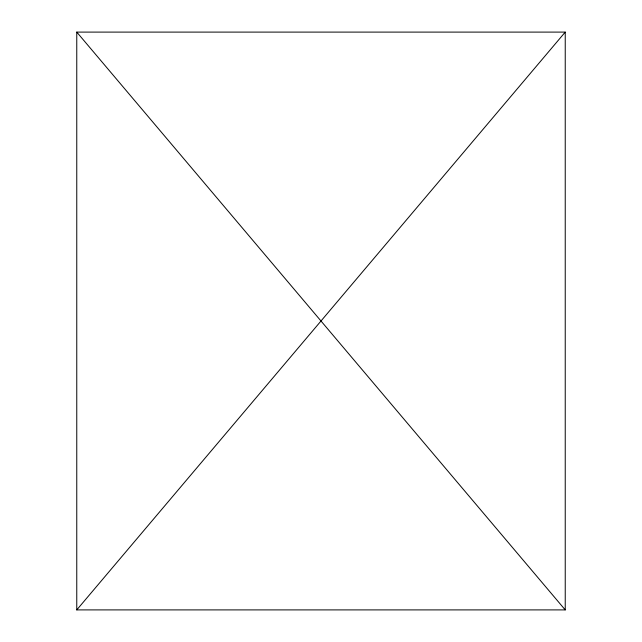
<?xml version="1.0" encoding="UTF-8"?>
<svg xmlns="http://www.w3.org/2000/svg" width="642" height="642" viewBox="0 0 642 642"><rect width="100%" height="100%" fill="white"/><g stroke="black" fill="none" stroke-linecap="round" stroke-linejoin="round"><path stroke-width="0.96" d="M76.767 609.9L565.233 32.1L76.767 32.1L76.767 609.9L565.233 609.9L565.233 32.1M76.767 32.1L565.233 609.9"/></g></svg>
